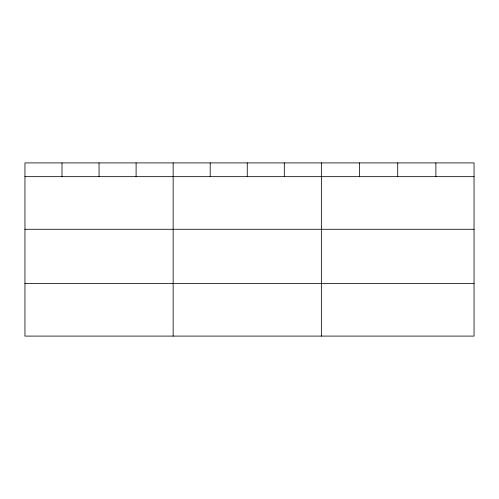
<?xml version="1.0" encoding="UTF-8"?>
<svg xmlns="http://www.w3.org/2000/svg" width="499" height="499" viewBox="0 0 499 499"><rect width="100%" height="100%" fill="white"/><g stroke="black" fill="none" stroke-linecap="round" stroke-linejoin="round"><path stroke-width="0.75" d="M474.05 229.272L474.05 162.905L24.95 162.905L24.95 336.095L474.05 336.095L474.05 229.272L24.95 229.272M24.95 176.658L474.05 176.658M24.95 283.482L474.05 283.482M435.876 162.905L435.876 176.658M397.703 162.905L397.703 176.658M359.529 162.905L359.529 176.658M321.356 162.905L321.356 336.095M284.305 162.905L284.305 176.658M247.255 162.905L247.255 176.658M210.204 162.905L210.204 176.658M173.153 162.905L173.153 336.095M136.102 162.905L136.102 176.658M99.052 162.905L99.052 176.658M62.001 162.905L62.001 176.658"/></g></svg>
